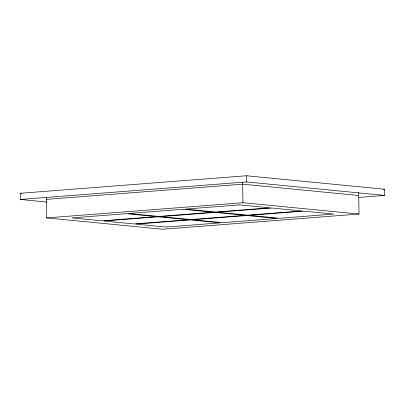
<?xml version="1.0" encoding="UTF-8"?>
<svg xmlns="http://www.w3.org/2000/svg" width="405" height="405" viewBox="0 0 405 405"><rect width="100%" height="100%" fill="white"/><g stroke="black" fill="none" stroke-linecap="round" stroke-linejoin="round"><path stroke-width="0.61" d="M46.732 202.034L20.346 199.457L20.25 193.281L246.448 175.755L384.654 189.246L384.75 195.423L358.916 197.427M20.346 199.457L246.544 181.931L384.75 195.423M46.357 199.381L242.646 184.169L358.739 195.504M383.393 189.343L384.654 189.246M46.332 197.524L46.651 217.91L242.939 202.702L359.027 214.037L358.688 192.415M359.027 214.037L162.739 229.245L46.651 217.91M20.25 193.281L21.505 193.403M246.448 175.755L246.544 181.931M242.615 182.316L242.939 202.702M126.152 213.678L71.867 217.885L102.004 220.826L156.29 216.619L126.152 213.678M182.933 209.279L128.648 213.486L158.785 216.427L213.07 212.22L182.933 209.279M239.714 204.879L185.429 209.086L215.566 212.028L269.851 207.821L239.714 204.879M158.132 216.802L103.847 221.003L133.984 223.95L188.269 219.743L158.132 216.802M214.913 212.402L160.628 216.604L190.765 219.55L245.05 215.344L214.913 212.402M271.694 208.003L217.409 212.21L247.546 215.151L301.831 210.944L271.694 208.003M190.112 219.92L135.827 224.127L165.964 227.068L220.249 222.861L190.112 219.92M246.893 215.521L192.608 219.728L222.745 222.669L277.03 218.462L246.893 215.521M303.674 211.121L249.389 215.328L279.526 218.27L333.811 214.063L303.674 211.121"/></g></svg>
